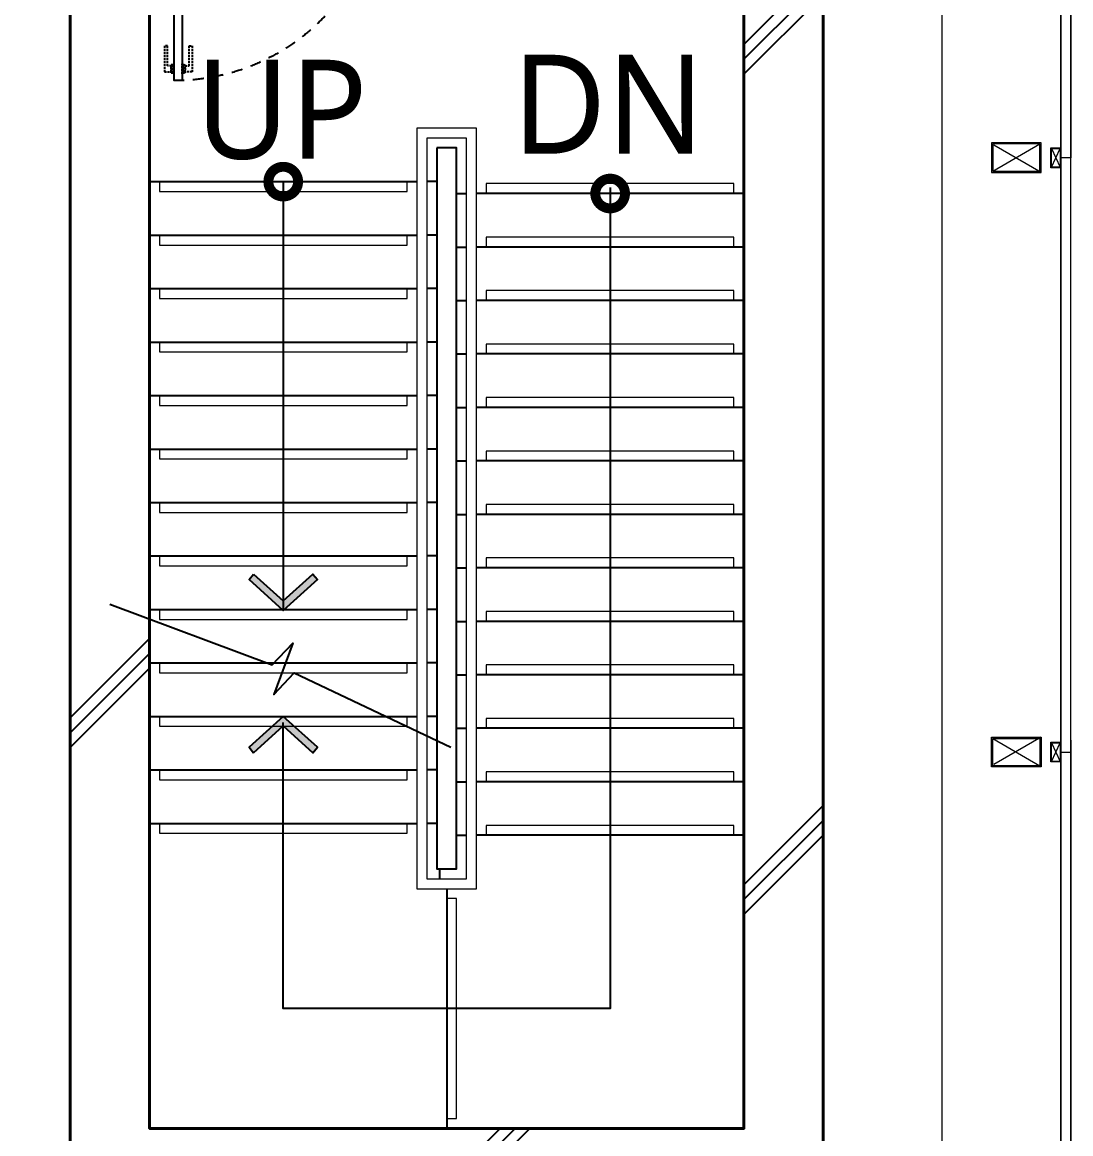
# Model space of a CAD drawing. Header units: millimetres. Extents: x 4739419 to 5837985, y 2291271 to 3446271.
# Drawn here: x 5037469 to 5042762, y 2522464 to 2528076 of the extents above; entities that cross this region are included whole.
import ezdxf
from ezdxf.enums import TextEntityAlignment as Align

# ---------------------------------------------------------------- set-up
doc = ezdxf.new("R2010")
doc.units = ezdxf.units.MM
doc.linetypes.add('XR-평면도$0$DASHEDX2', pattern=[1.5, 1, -0.5])
doc.linetypes.add('XR-평면도$0$HID', pattern=[2, 1.1, -0.9])
doc.layers.get('0').update_dxf_attribs({"color": 255})
for name, color, linetype, lineweight in [('A-XXXX-TXT2', 9, 'Continuous', 25), ('XR-평면도$0$A-CNTL', 9, 'Continuous', 15), ('XR-평면도$0$A-CONC-LIN1', 9, 'Continuous', 40), ('XR-평면도$0$A-DWXM-DOOR', 9, 'Continuous', 25), ('XR-평면도$0$A-ELEV-LIN3', 9, 'Continuous', 18), ('XR-평면도$0$A-SECT-LIN2', 9, 'Continuous', 20), ('XR-평면도$0$A-SECT-LIN3', 9, 'Continuous', 18), ('XR-평면도$0$A-SSXM-STAIR', 9, 'Continuous', 25), ('XR-평면도$0$A-SSXS-HAND', 9, 'Continuous', 20), ('XR-평면도$0$A-WAXM-PANL', 9, 'Continuous', 20), ('XR-평면도$0$A-XXXX-OPEN', 9, 'Continuous', 15), ('XR-평면도$0$A-XXXX-SYMB', 9, 'Continuous', 25)]:
    doc.layers.add(name, color=color, linetype=linetype, lineweight=lineweight)
doc.layers.add('HEB-Area(PC Topping)', color=3, linetype='Continuous')
doc.layers.add('XR-평면도$0$A-CONC-SOLD', color=9, linetype='Continuous')
doc.styles.add('맑은 고딕', font='malgun.ttf')

# ---------------------------------------------------------------- blocks, each defined once
blk = doc.blocks.new('XR-평면도$0$ARROW')
blk.add_lwpolyline([(-0.002, 0.87), (0.738, 0), (-0.002, -0.87), (0.15, -1), (1, 0), (0.15, 1)], close=True)
for points in [[(-0.002, 0.87), (0.15, 1), (0.738, 0), (1, 0)], [(0.738, 0), (1, 0), (-0.002, -0.87), (0.15, -1)]]:
    blk.add_solid(points)
blk = doc.blocks.new('XR-평면도$0$#7~16 계단 1f~8f')
at = {"layer": 'XR-평면도$0$A-ELEV-LIN3'}
for points in [[(415116.1, 150935.9), (415116.1, 150885.9), (416366.1, 150885.9), (416366.1, 150935.9)], [(418016.1, 150875.9), (418016.1, 150925.9), (416766.1, 150925.9), (416766.1, 150875.9)], [(415116.1, 150665.9), (415116.1, 150615.9), (416366.1, 150615.9), (416366.1, 150665.9)], [(418016.1, 150605.9), (418016.1, 150655.9), (416766.1, 150655.9), (416766.1, 150605.9)], [(415116.1, 150395.9), (415116.1, 150345.9), (416366.1, 150345.9), (416366.1, 150395.9)], [(418016.1, 150335.9), (418016.1, 150385.9), (416766.1, 150385.9), (416766.1, 150335.9)], [(415116.1, 150125.9), (415116.1, 150075.9), (416366.1, 150075.9), (416366.1, 150125.9)], [(418016.1, 150065.9), (418016.1, 150115.9), (416766.1, 150115.9), (416766.1, 150065.9)], [(415116.1, 149855.9), (415116.1, 149805.9), (416366.1, 149805.9), (416366.1, 149855.9)], [(418016.1, 149795.9), (418016.1, 149845.9), (416766.1, 149845.9), (416766.1, 149795.9)], [(415116.1, 149585.9), (415116.1, 149535.9), (416366.1, 149535.9), (416366.1, 149585.9)], [(418016.1, 149525.9), (418016.1, 149575.9), (416766.1, 149575.9), (416766.1, 149525.9)], [(415116.1, 149315.9), (415116.1, 149265.9), (416366.1, 149265.9), (416366.1, 149315.9)], [(418016.1, 149255.9), (418016.1, 149305.9), (416766.1, 149305.9), (416766.1, 149255.9)], [(415116.1, 149045.9), (415116.1, 148995.9), (416366.1, 148995.9), (416366.1, 149045.9)], [(418016.1, 148985.9), (418016.1, 149035.9), (416766.1, 149035.9), (416766.1, 148985.9)], [(415116.1, 148775.9), (415116.1, 148725.9), (416366.1, 148725.9), (416366.1, 148759.9)], [(416366.1, 148759.9), (416366.1, 148775.9)], [(418016.1, 148715.9), (418016.1, 148765.9), (416766.1, 148765.9), (416766.1, 148715.9)], [(415116.1, 148505.9), (415116.1, 148455.9), (416366.1, 148455.9), (416366.1, 148505.9)], [(418016.1, 148445.9), (418016.1, 148495.9), (416766.1, 148495.9), (416766.1, 148445.9)], [(415116.1, 148235.9), (415116.1, 148185.9), (416366.1, 148185.9), (416366.1, 148235.9)], [(418016.1, 148175.9), (418016.1, 148225.9), (416766.1, 148225.9), (416766.1, 148175.9)], [(415116.1, 147965.9), (415116.1, 147915.9), (416366.1, 147915.9), (416366.1, 147965.9)], [(418016.1, 147905.9), (418016.1, 147955.9), (416766.1, 147955.9), (416766.1, 147905.9)], [(415116.1, 147695.9), (415116.1, 147645.9), (416366.1, 147645.9), (416366.1, 147695.9)], [(418016.1, 147635.9), (418016.1, 147685.9), (416766.1, 147685.9), (416766.1, 147635.9)], [(416566.1, 146205.9), (416616.1, 146205.9), (416616.1, 147315.9), (416566.1, 147315.9)]]:
    blk.add_lwpolyline(points, dxfattribs=at)
at = {"layer": 'XR-평면도$0$A-SSXM-STAIR'}
for p, q in [((416529.8, 147465.9), (416529.8, 147415.9)), ((416566.1, 147365.9), (416566.1, 146155.9))]:
    blk.add_line(p, q, dxfattribs=at)
for points in [[(416516.1, 151105.9), (416516.1, 147465.9), (416616.1, 147465.9), (416616.1, 151105.9), (416516.1, 151105.9)], [(415066.1, 150935.9), (416416.1, 150935.9)], [(416516.1, 150935.9), (416466.1, 150935.9)], [(416616.1, 150875.9), (416666.1, 150875.9)], [(416616.1, 150875.9), (416666.1, 150875.9)], [(418066.1, 150875.9), (416716.1, 150875.9)], [(415066.1, 150665.9), (416416.1, 150665.9)], [(416516.1, 150665.9), (416466.1, 150665.9)], [(416616.1, 150605.9), (416666.1, 150605.9)], [(416616.1, 150605.9), (416666.1, 150605.9)], [(418066.1, 150605.9), (416716.1, 150605.9)], [(415066.1, 150395.9), (416416.1, 150395.9)], [(416516.1, 150395.9), (416466.1, 150395.9)], [(416616.1, 150335.9), (416666.1, 150335.9)], [(416616.1, 150335.9), (416666.1, 150335.9)], [(418066.1, 150335.9), (416716.1, 150335.9)], [(415066.1, 150125.9), (416416.1, 150125.9)], [(416516.1, 150125.9), (416466.1, 150125.9)], [(416616.1, 150065.9), (416666.1, 150065.9)], [(416616.1, 150065.9), (416666.1, 150065.9)], [(418066.1, 150065.9), (416716.1, 150065.9)], [(415066.1, 149855.9), (416416.1, 149855.9)], [(416516.1, 149855.9), (416466.1, 149855.9)], [(416616.1, 149795.9), (416666.1, 149795.9)], [(416616.1, 149795.9), (416666.1, 149795.9)], [(418066.1, 149795.9), (416716.1, 149795.9)], [(415066.1, 149585.9), (416416.1, 149585.9)], [(416516.1, 149585.9), (416466.1, 149585.9)], [(416616.1, 149525.9), (416666.1, 149525.9)], [(416616.1, 149525.9), (416666.1, 149525.9)], [(418066.1, 149525.9), (416716.1, 149525.9)], [(415066.1, 149315.9), (416416.1, 149315.9)], [(416516.1, 149315.9), (416466.1, 149315.9)], [(416616.1, 149255.9), (416666.1, 149255.9)], [(416616.1, 149255.9), (416666.1, 149255.9)], [(418066.1, 149255.9), (416716.1, 149255.9)], [(415066.1, 149045.9), (416416.1, 149045.9)], [(416516.1, 149045.9), (416466.1, 149045.9)], [(416616.1, 148985.9), (416666.1, 148985.9)], [(416616.1, 148985.9), (416666.1, 148985.9)], [(418066.1, 148985.9), (416716.1, 148985.9)], [(415066.1, 148775.9), (416416.1, 148775.9)], [(416516.1, 148775.9), (416466.1, 148775.9)], [(416616.1, 148715.9), (416666.1, 148715.9)], [(416616.1, 148715.9), (416666.1, 148715.9)], [(418066.1, 148715.9), (416716.1, 148715.9)], [(415066.1, 148505.9), (416416.1, 148505.9)], [(416516.1, 148505.9), (416466.1, 148505.9)], [(416616.1, 148445.9), (416666.1, 148445.9)], [(416616.1, 148445.9), (416666.1, 148445.9)], [(418066.1, 148445.9), (416716.1, 148445.9)], [(415066.1, 148235.9), (416416.1, 148235.9)], [(416516.1, 148235.9), (416466.1, 148235.9)], [(416616.1, 148175.9), (416666.1, 148175.9)], [(416616.1, 148175.9), (416666.1, 148175.9)], [(418066.1, 148175.9), (416716.1, 148175.9)], [(415066.1, 147965.9), (416416.1, 147965.9)], [(416516.1, 147965.9), (416466.1, 147965.9)], [(416616.1, 147905.9), (416666.1, 147905.9)], [(416616.1, 147905.9), (416666.1, 147905.9)], [(418066.1, 147905.9), (416716.1, 147905.9)], [(415066.1, 147695.9), (416416.1, 147695.9)], [(416516.1, 147695.9), (416466.1, 147695.9)], [(416616.1, 147635.9), (416666.1, 147635.9)], [(416616.1, 147635.9), (416666.1, 147635.9)], [(418066.1, 147635.9), (416716.1, 147635.9)]]:
    blk.add_lwpolyline(points, dxfattribs=at)
at = {"layer": 'XR-평면도$0$A-SSXS-HAND'}
for points in [[(416416.1, 148706.2), (416416.1, 147365.9), (416716.1, 147365.9), (416716.1, 151205.9), (416416.1, 151205.9), (416416.1, 148706.2)], [(416466.1, 148682.5), (416466.1, 147415.9), (416666.1, 147415.9), (416666.1, 151155.9), (416466.1, 151155.9), (416466.1, 148682.5)]]:
    blk.add_lwpolyline(points, dxfattribs=at)
at = {"layer": 'XR-평면도$0$A-XXXX-SYMB', "const_width": 150}
for points in [[(415766.1, 150935.9, 1), (415716.1, 150935.9, 1)], [(417416.1, 150875.9, 1), (417366.1, 150875.9, 1)]]:
    blk.add_lwpolyline(points, format="xyb", close=True, dxfattribs=at)
at = {"layer": 'XR-평면도$0$A-XXXX-SYMB'}
for points in [[(415741.1, 150935.9), (415741.1, 148775.9)], [(417391.1, 150905.9), (417391.1, 146760.9), (415741.1, 146760.9), (415741.1, 148205.9)], [(414866.1, 148802.1), (415685.7, 148496.5), (415789.1, 148605.1), (415693.1, 148346.7), (415796.4, 148455.3), (416586.9, 148080.1)]]:
    blk.add_lwpolyline(points, dxfattribs=at)
at = {"layer": 'XR-평면도$0$A-XXXX-SYMB', "yscale": 172.3206394866575, "zscale": 183.004177226685}
for p, xscale, rotation in [((415741.1, 148953.9), -183.004177226685, 89.99999999999997), ((415741.1, 148052.9), 183.004177226685, 89.99999999999999)]:
    blk.add_blockref('XR-평면도$0$ARROW', p, dxfattribs=dict(at, xscale=xscale, rotation=rotation))
blk = doc.blocks.new('XR-평면도$0$계단실(기준층)230530')
blk.add_blockref('XR-평면도$0$#7~16 계단 1f~8f', (-3702707.2, 1555614.7))
blk = doc.blocks.new('XR-평면도$0$중심선(210216)')
at = {"layer": 'XR-평면도$0$A-CNTL', "ltscale": 300}
blk.add_lwpolyline([(176000, 206000), (176000, -10000)], dxfattribs=at)
blk = doc.blocks.new('XR-평면도$0$도어_008')
at = {"layer": 'XR-평면도$0$A-DWXM-DOOR', "color": 9, "linetype": 'XR-평면도$0$DASHEDX2', "ltscale": 10}
for points in [[(20, 965), (20, 1015), (25, 1015), (25, 965)], [(70, 965), (70, 1015), (65, 1015), (65, 965)], [(-25, 1005), (10, 1005), (10, 975), (-10, 975), (-10, 875), (-25, 875)], [(20, 1010), (20, 970), (10, 970), (10, 1010)], [(70, 1010), (70, 970), (80, 970), (80, 1010)], [(115, 1005), (80, 1005), (80, 975), (100, 975), (100, 875), (115, 875)]]:
    blk.add_lwpolyline(points, close=True, dxfattribs=at)
at = {"layer": 'XR-평면도$0$A-DWXM-DOOR'}
blk.add_lwpolyline([(65, 0), (65, 1050), (25, 1050), (25, 0)], close=True, dxfattribs=at)
at = {"layer": 'XR-평면도$0$A-DWXM-DOOR', "color": 0}
for points in [[(0, -260), (0, -270), (25, -270), (25, -230), (40, -230), (40, -40), (25, -40), (25, 0), (0, 0), (0, -10)], [(1100, -260), (1100, -270), (1075, -270), (1075, -230), (1060, -230), (1060, -40), (1075, -40), (1075, 0), (1100, 0), (1100, -10)]]:
    blk.add_lwpolyline(points, dxfattribs=at)
at = {"layer": 'XR-평면도$0$A-DWXM-DOOR', "color": 9}
for points in [[(25, 0), (1075, 0)], [(1060, -40), (40, -40)], [(1075, -270), (25, -270)], [(1060, -230), (40, -230)]]:
    blk.add_lwpolyline(points, dxfattribs=at)
at = {"layer": 'XR-평면도$0$A-DWXM-DOOR', "color": 1, "linetype": 'XR-평면도$0$HID', "ltscale": 50}
blk.add_arc((25, 0), 1050, 0, 90, dxfattribs=at)
blk = doc.blocks.new('XR-평면도$0$계단실_1_기준층(210720)')
at = {"layer": 'XR-평면도$0$A-CONC-SOLD'}
h = blk.add_hatch(dxfattribs=at)
h.set_pattern_fill('CONC', color=256, scale=100, angle=360)
h.set_pattern_definition([(45, (-299393, -835620.6), (-2121.32, 2121.32), []), (45, (-299393, -835545.6), (-2121.32, 2121.32), []), (45, (-299393, -835470.6), (-2121.32, 2121.32), [])])
h.paths.add_polyline_path([(3800, -1800), (3400, -1800), (3400, -3000), (1700, -3000), (1700, -3250), (3400, -3250), (3400, -9600), (400, -9600), (400, -3250), (600, -3250), (600, -3000), (400, -3000), (400, -1800), (0, -1800), (0, -10000), (3800, -10000)])
h.paths.add_polyline_path([(3800, 0), (0, 0), (0, -700), (400, -700), (400, -400), (3400, -400), (3400, -700), (3800, -700)])
at = {"layer": 'XR-평면도$0$A-CONC-LIN1'}
for points in [[(0, -635), (0, 0), (3800, 0), (3800, -10000), (0, -10000), (0, -1765)], [(400, -1765), (400, -3000), (485, -3000), (485, -3250), (400, -3250), (400, -9600), (3400, -9600), (3400, -3250), (1615, -3250), (1615, -3000), (3400, -3000)]]:
    blk.add_lwpolyline(points, dxfattribs=at)
at = {"xscale": -1, "rotation": 180}
blk.add_blockref('XR-평면도$0$도어_008', (500, -3260), dxfattribs=at)
blk = doc.blocks.new('XR-평면도$0$원드컬럼(11000)_B2')
at = {"layer": 'XR-평면도$0$A-SECT-LIN2'}
for points in [[(267432.4, 296053.1), (267332.4, 296053.1), (267332.4, 296103.1), (267432.4, 296103.1)], [(270432.4, 296053.1), (270332.4, 296053.1), (270332.4, 296103.1), (270432.4, 296103.1)], [(267306.1, 295753.1), (267456.1, 295753.1), (267456.1, 296003.1), (267306.1, 296003.1)], [(270457.4, 295753.1), (270307.4, 295753.1), (270307.4, 296003.1), (270457.4, 296003.1)]]:
    blk.add_lwpolyline(points, close=True, dxfattribs=at)
at = {"layer": 'XR-평면도$0$A-SECT-LIN3'}
for points in [[(267429.4, 296056.1), (267335.4, 296056.1), (267335.4, 296100.1), (267429.4, 296100.1)], [(270429.4, 296056.1), (270335.4, 296056.1), (270335.4, 296100.1), (270429.4, 296100.1)], [(267450.1, 295997.1), (267312.1, 295997.1), (267312.1, 295759.1), (267450.1, 295759.1)], [(270313.4, 295997.1), (270451.4, 295997.1), (270451.4, 295759.1), (270313.4, 295759.1)]]:
    blk.add_lwpolyline(points, close=True, dxfattribs=at)
at = {"layer": 'XR-평면도$0$A-WAXM-PANL'}
for points in [[(262382.4, 296153.1), (267382.4, 296153.1)], [(270322.4, 296153.1), (273382.4, 296153.1)], [(262382.4, 296103.1), (267382.4, 296103.1)], [(270382.4, 296103.1), (273382.4, 296103.1)]]:
    blk.add_lwpolyline(points, dxfattribs=at)
blk.add_lwpolyline([(270382.4, 296153.1), (267382.4, 296153.1), (267382.4, 296103.1), (270382.4, 296103.1)], close=True, dxfattribs=at)
at = {"layer": 'XR-평면도$0$A-XXXX-OPEN'}
for p, q in [((267335.4, 296056.1), (267429.4, 296100.1)), ((267429.4, 296056.1), (267335.4, 296100.1)), ((270335.4, 296056.1), (270429.4, 296100.1)), ((270429.4, 296056.1), (270335.4, 296100.1))]:
    blk.add_line(p, q, dxfattribs=at)
for points in [[(267450.1, 295759.1), (267312.1, 295997.1)], [(267456.1, 296003.1), (267318.1, 295765.1)], [(270307.4, 296003.1), (270445.4, 295765.1)], [(270313.4, 295759.1), (270451.4, 295997.1)]]:
    blk.add_lwpolyline(points, dxfattribs=at)

msp = doc.modelspace()

# ---------------------------------------------------------------- linework, layer by layer
at = {"layer": 'HEB-Area(PC Topping)'}
msp.add_lwpolyline([(4914511.8, 2532991.2), (5037711.8, 2532991.2), (5037711.8, 2522091.2), (5042711.8, 2522091.2), (5042711.8, 2460691.2), (5031661.8, 2460691.2), (5031661.8, 2456191.2), (5030561.8, 2456191.2), (5030561.8, 2455391.2), (5004611.8, 2455391.2), (5004611.8, 2458391.2), (5002611.8, 2458391.2), (5002611.8, 2455391.2), (4986561.8, 2455391.2), (4986561.8, 2454891.2), (4976661.8, 2454891.2), (4976661.8, 2455391.2), (4949611.8, 2455391.2)], dxfattribs=at)
at = {"layer": 'XR-평면도$0$A-WAXM-PANL'}
for points in [[(5042761.8, 2521391.2), (5042761.8, 2533041.2), (5027111.8, 2533041.2)], [(5042761.8, 2521391.2), (5042761.8, 2533041.2), (5027111.8, 2533041.2)], [(5042761.8, 2521391.2), (5042761.8, 2533041.2), (5027111.8, 2533041.2)], [(5042711.8, 2521391.2), (5042711.8, 2532991.2), (5027111.8, 2532991.2)], [(5042711.8, 2521391.2), (5042711.8, 2532991.2), (5027111.8, 2532991.2)], [(5042711.8, 2521391.2), (5042711.8, 2532991.2), (5027111.8, 2532991.2)]]:
    msp.add_lwpolyline(points, dxfattribs=at)

# ---------------------------------------------------------------- block references
at = {"rotation": 270}
for p in [(4746608.7, 2794773.5), (4746608.8, 2794773.5), (4746608.8, 2794773.5)]:
    msp.add_blockref('XR-평면도$0$원드컬럼(11000)_B2', p, dxfattribs=at)
for name, p in [('XR-평면도$0$계단실_1_기준층(210720)', (5037711.8, 2532091.2)), ('XR-평면도$0$계단실_1_기준층(210720)', (5037711.8, 2532091.2)), ('XR-평면도$0$계단실_1_기준층(210720)', (5037711.8, 2532091.2)), ('XR-평면도$0$계단실(기준층)230530', (8325752.9, 820720.6)), ('XR-평면도$0$계단실(기준층)230530', (8325752.9, 820720.6)), ('XR-평면도$0$계단실(기준층)230530', (8325752.9, 820720.6))]:
    msp.add_blockref(name, p)
at = {"layer": 'XR-평면도$0$A-CNTL'}
msp.add_blockref('XR-평면도$0$중심선(210216)', (4866111.8, 2336391.2), dxfattribs=at)

# ---------------------------------------------------------------- texts
at = {"layer": 'A-XXXX-TXT2', "ltscale": 100, "style": '맑은 고딕'}
for s, p in [('DN', (5040428.2, 2527661.7)), ('UP', (5038778.2, 2527636.7))]:
    msp.add_text(s, height=500, dxfattribs=at).set_placement(p, align=Align.MIDDLE_CENTER)

doc.saveas('drawing.dxf')
